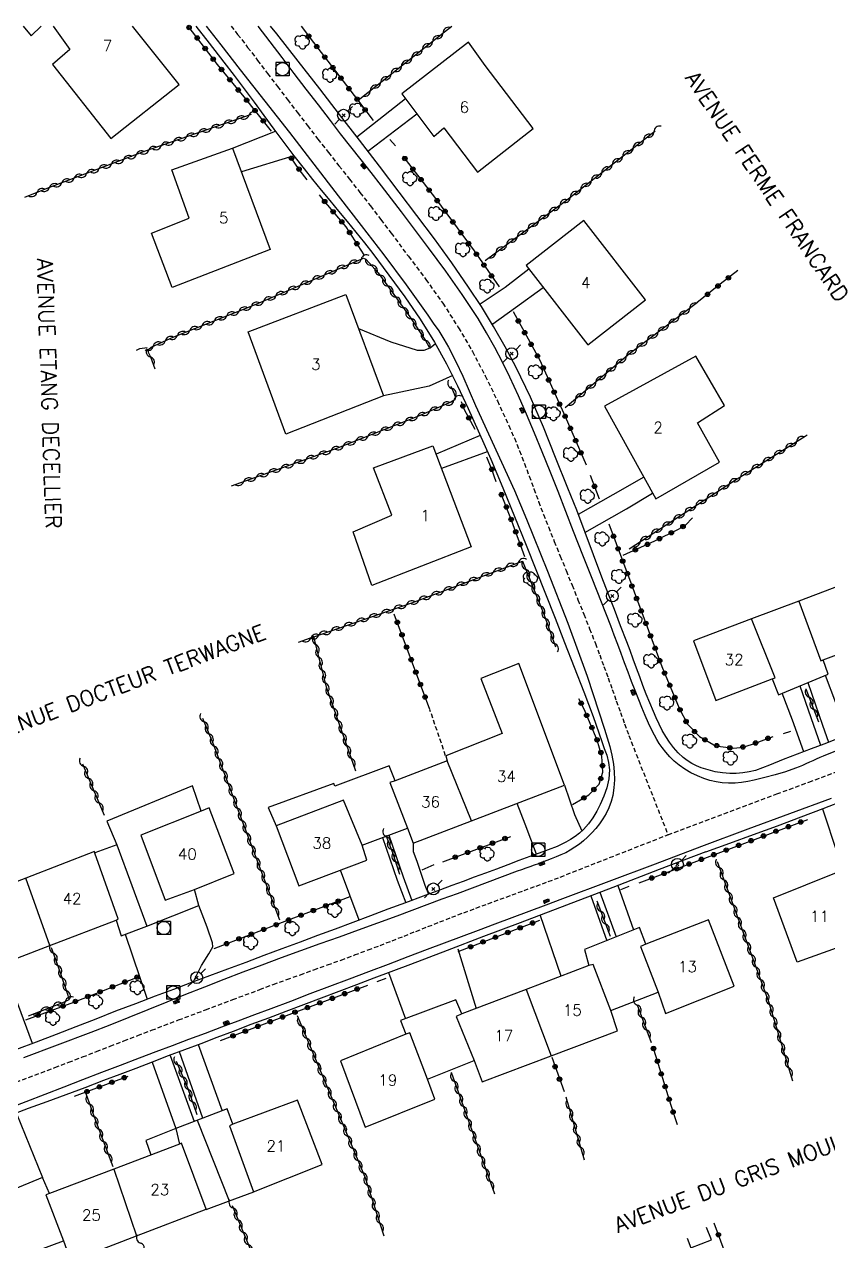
# Model space of a CAD drawing. Header units: millimetres. Extents: x 157000 to 158001, y 157000 to 158002.
# Drawn here: x 157624.8 to 157715.7, y 157862.6 to 158000.2 of the extents above; entities that cross this region are included whole.
import ezdxf
from ezdxf.enums import TextEntityAlignment as Align

# ---------------------------------------------------------------- set-up
doc = ezdxf.new("R2010")
doc.units = ezdxf.units.MM
doc.linetypes.add('DASHED', pattern=[0.75, 0.5, -0.25])
doc.layers.get('0').update_dxf_attribs({"linetype": 'CONTINUOUS'})
for name, color, linetype in [('W0001', 6, 'DASHED'), ('W0014', 7, 'CONTINUOUS'), ('W0017', 7, 'CONTINUOUS'), ('W0101', 7, 'CONTINUOUS'), ('W0104', 1, 'CONTINUOUS'), ('W0112', 1, 'DASHED'), ('W0300', 7, 'CONTINUOUS'), ('W0310', 3, 'CONTINUOUS'), ('W0323', 7, 'CONTINUOUS'), ('W0401', 7, 'CONTINUOUS'), ('W0420', 7, 'CONTINUOUS'), ('W0473', 7, 'CONTINUOUS'), ('W0989', 7, 'CONTINUOUS'), ('W0991', 7, 'CONTINUOUS'), ('W1102', 7, 'CONTINUOUS')]:
    doc.layers.add(name, color=color, linetype=linetype)
doc.styles.get("Standard").update_dxf_attribs({"font": 'romans.shx', "width": 0.85})

# ---------------------------------------------------------------- blocks, each defined once
blk = doc.blocks.new('T300')
for p, q in [((-0.8, 0.51), (-0.86, 0.34)), ((-0.86, 0.34), (-0.86, 0.17)), ((-0.86, 0.17), (-0.74, 0.06)), ((-0.69, 0.63), (-0.8, 0.51)), ((-0.8, -0.06), (-0.74, 0.06)), ((-0.74, 0.06), (-0.69, 0.11)), ((-0.57, 0.69), (-0.69, 0.63)), ((-0.46, 0.69), (-0.57, 0.69)), ((-0.29, 0.63), (-0.46, 0.69)), ((-0.29, 0.63), (-0.17, 0.74)), ((-0.23, 0.57), (-0.29, 0.63)), ((-0.17, 0.74), (-0.06, 0.8)), ((-0.06, 0.8), (0.06, 0.8)), ((0.06, 0.8), (0.23, 0.74)), ((0.23, 0.74), (0.34, 0.63)), ((0.34, 0.63), (0.4, 0.51)), ((0.46, 0.46), (0.34, 0.46)), ((0.4, 0.51), (0.4, 0.46)), ((0.57, 0.4), (0.46, 0.46)), ((0.57, 0.4), (0.69, 0.29)), ((0.69, 0.29), (0.74, 0.17)), ((0.74, 0.06), (0.69, -0.17)), ((0.74, 0.17), (0.74, 0.06)), ((-0.8, -0.17), (-0.8, -0.06)), ((-0.8, -0.23), (-0.8, -0.17)), ((-0.74, -0.34), (-0.8, -0.23)), ((-0.69, -0.4), (-0.74, -0.34)), ((-0.51, -0.46), (-0.69, -0.4)), ((-0.4, -0.46), (-0.51, -0.46)), ((-0.4, -0.46), (-0.34, -0.46)), ((-0.34, -0.46), (-0.34, -0.4)), ((-0.34, -0.51), (-0.34, -0.46)), ((-0.29, -0.63), (-0.34, -0.51)), ((-0.17, -0.74), (-0.29, -0.63)), ((-0.06, -0.8), (-0.17, -0.74)), ((0.06, -0.8), (-0.06, -0.8)), ((0.17, -0.74), (0.06, -0.8)), ((0.23, -0.69), (0.17, -0.74)), ((0.29, -0.46), (0.23, -0.46)), ((0.29, -0.63), (0.23, -0.69)), ((0.46, -0.4), (0.29, -0.46)), ((0.34, -0.51), (0.29, -0.63)), ((0.34, -0.51), (0.34, -0.46)), ((0.57, -0.34), (0.46, -0.4)), ((0.63, -0.29), (0.57, -0.34)), ((0.69, -0.17), (0.63, -0.29))]:
    blk.add_line(p, q)
blk = doc.blocks.new('T473')
for p, q in [((-0.166667, 0.166667), (0.166667, -0.166667)), ((-0.166667, -0.166667), (0.166667, 0.166667)), ((0.500001, 0.500001), (1.000002, 1.000002)), ((-1.000002, -1.000002), (-0.500001, -0.500001))]:
    blk.add_line(p, q)
blk.add_ellipse((0, 0), major_axis=(0.471405, 0.471405), ratio=1, start_param=5.4977871438, end_param=11.780972451)
blk = doc.blocks.new('T401')
for p, q in [((-0.3, 0.3), (0, 0.3)), ((-0.3, -0.25), (-0.3, 0.3)), ((-0.3, 0.15), (0, 0.15)), ((-0.3, 0), (0, 0)), ((0, 0.3), (0, -0.25)), ((-0.3, -0.15), (0, -0.15)), ((-0.3, -0.25), (-0.3, -0.3)), ((-0.3, -0.3), (0, -0.3)), ((0, -0.3), (0, -0.25))]:
    blk.add_line(p, q)
blk = doc.blocks.new('T420')
for p, q in [((0.75, 0.75), (-0.75, 0.75)), ((-0.75, 0.75), (-0.75, -0.75)), ((0.75, 0.75), (0.75, -0.75)), ((0.75, -0.75), (-0.75, -0.75))]:
    blk.add_line(p, q)
blk.add_ellipse((0, 0), major_axis=(-0.53, 0.53), ratio=1, start_param=3.926991, end_param=10.210176)
blk = doc.blocks.new('t310o')
at = {"color": 0, "linetype": 'Continuous'}
for centre, start, end in [((-0.5, 0.38), 216.8699, 323.1304), ((0.5, -0.37), 36.8699, 143.1303)]:
    blk.add_arc(centre, 0.625, start, end, dxfattribs=at)
blk = doc.blocks.new('t323o')
at = {"color": 0, "linetype": 'Continuous'}
for radius in [0.25, 0.15]:
    blk.add_circle((0, 0), radius, dxfattribs=at)

msp = doc.modelspace()

# ---------------------------------------------------------------- linework, layer by layer
at = {"layer": 'W0001'}
for points in [[(157648.15, 158000), (157648.89, 157999.06), (157650.02, 157997.59), (157651.15, 157996.12), (157652.27, 157994.64), (157653.4, 157993.17), (157654.52, 157991.69), (157655.64, 157990.22), (157656.78, 157988.75), (157657.96, 157987.23), (157659.15, 157985.71), (157660.34, 157984.2), (157661.53, 157982.69), (157662.72, 157981.18), (157663.9, 157979.66), (157665.08, 157978.13), (157666.23, 157976.59), (157668.2, 157973.97), (157670.17, 157971.34), (157672.08, 157968.66), (157673.86, 157965.9), (157675.43, 157963.21), (157676.88, 157960.45), (157678.25, 157957.65), (157679.55, 157954.83), (157680.17, 157953.42), (157680.75, 157951.99), (157681.31, 157950.56), (157681.85, 157949.12), (157682.39, 157947.68), (157682.92, 157946.24), (157683.46, 157944.8), (157684.02, 157943.37), (157684.68, 157941.73), (157685.35, 157940.08), (157686.02, 157938.44), (157686.69, 157936.8), (157687.36, 157935.15), (157688.03, 157933.51), (157688.68, 157931.86), (157689.33, 157930.2), (157689.82, 157928.91), (157690.3, 157927.61), (157690.77, 157926.31), (157691.24, 157925.01), (157691.7, 157923.71), (157692.17, 157922.41), (157692.64, 157921.11), (157693.11, 157919.8), (157697.54, 157908.58)], [(157697.54, 157908.58), (157709.84, 157913.19), (157713.48, 157914.54), (157717.13, 157915.91)], [(157623.85, 157880.61), (157626.67, 157881.67), (157628.23, 157882.26), (157629.79, 157882.86), (157631.36, 157883.46), (157632.92, 157884.07), (157634.48, 157884.67), (157636.04, 157885.27), (157637.6, 157885.88), (157639.16, 157886.48), (157642.22, 157887.64), (157645.27, 157888.79), (157648.33, 157889.94), (157651.39, 157891.08), (157652.91, 157891.65), (157654.45, 157892.21), (157655.98, 157892.76), (157657.51, 157893.31), (157659.05, 157893.87), (157660.58, 157894.42), (157662.11, 157894.99), (157663.64, 157895.56), (157664.99, 157896.07), (157666.35, 157896.6), (157667.7, 157897.13), (157669.05, 157897.66), (157670.4, 157898.19), (157671.75, 157898.72), (157673.1, 157899.25), (157674.46, 157899.77), (157675.82, 157900.28), (157677.18, 157900.78), (157678.55, 157901.28), (157679.91, 157901.78), (157681.28, 157902.28), (157682.64, 157902.78), (157684, 157903.28), (157685.36, 157903.8), (157697.54, 157908.58)]]:
    msp.add_lwpolyline(points, dxfattribs=at)
at = {"layer": 'W0014'}
for points in [[(157644.15, 158000), (157645.67, 157998.07), (157647.34, 157995.92), (157648.49, 157994.42), (157649.62, 157992.91), (157650.74, 157991.39), (157651.86, 157989.87), (157652.98, 157988.36), (157654.11, 157986.84), (157655.24, 157985.34), (157656.4, 157983.84), (157657.35, 157982.64), (157658.33, 157981.44), (157659.31, 157980.26), (157660.3, 157979.08), (157661.28, 157977.9), (157662.26, 157976.71), (157663.22, 157975.5), (157664.16, 157974.28), (157665.99, 157971.84), (157667.8, 157969.37), (157669.53, 157966.85), (157671.16, 157964.25), (157672.51, 157961.81), (157673.76, 157959.31), (157674.94, 157956.78), (157676.09, 157954.24), (157677.51, 157951.04), (157678.87, 157947.8), (157680.19, 157944.56), (157681.51, 157941.31), (157682.61, 157938.56), (157683.7, 157935.81), (157684.77, 157933.06), (157685.83, 157930.3), (157686.92, 157927.52), (157688.02, 157924.73), (157689.08, 157921.94), (157690.05, 157919.11), (157690.32, 157918.34), (157690.61, 157917.57), (157690.83, 157916.76), (157690.92, 157915.93), (157690.84, 157914.9), (157690.61, 157913.9), (157690.28, 157912.94), (157689.89, 157912), (157689.5, 157911.24), (157689.05, 157910.51), (157688.54, 157909.82), (157687.98, 157909.18), (157687.52, 157908.76), (157687.03, 157908.38), (157686.52, 157908.04), (157685.98, 157907.73), (157685, 157907.25), (157683.99, 157906.86), (157682.96, 157906.5), (157681.94, 157906.13), (157680.68, 157905.65), (157679.42, 157905.17), (157678.16, 157904.7), (157676.9, 157904.23), (157675.63, 157903.77), (157674.37, 157903.3), (157673.1, 157902.84), (157671.84, 157902.37), (157669.85, 157901.63), (157667.86, 157900.89), (157665.88, 157900.15), (157663.89, 157899.4), (157661.91, 157898.66), (157659.92, 157897.92), (157657.93, 157897.18), (157655.95, 157896.44), (157653.9, 157895.67), (157651.85, 157894.91), (157649.81, 157894.15), (157647.76, 157893.39), (157645.71, 157892.63), (157643.67, 157891.87), (157641.62, 157891.1), (157639.58, 157890.33), (157637.34, 157889.48), (157635.09, 157888.62), (157632.85, 157887.75), (157630.61, 157886.88), (157628.37, 157886.01), (157626.13, 157885.15), (157623.88, 157884.29)], [(157645.33, 158000), (157646.99, 157997.86), (157649.19, 157995.05), (157651.97, 157991.5), (157654.75, 157987.95), (157657.52, 157984.39), (157660.27, 157980.82), (157662.84, 157977.47), (157665.41, 157974.12), (157667.94, 157970.74), (157670.4, 157967.31), (157671.01, 157966.42), (157671.62, 157965.53), (157672.2, 157964.62), (157672.74, 157963.68), (157673.57, 157962.07), (157674.33, 157960.42), (157675.05, 157958.76), (157675.79, 157957.11), (157677.26, 157953.91), (157678.73, 157950.71), (157680.18, 157947.5), (157681.56, 157944.26)], [(157707.29, 157914.76), (157706.58, 157914.59), (157705.86, 157914.47), (157705.12, 157914.41), (157704.39, 157914.41), (157703.68, 157914.46), (157702.98, 157914.57), (157702.28, 157914.73), (157701.6, 157914.95), (157700.86, 157915.24), (157700.14, 157915.59), (157699.44, 157915.99), (157698.79, 157916.45), (157698.25, 157916.89), (157697.76, 157917.38), (157697.31, 157917.9), (157696.88, 157918.44), (157696.56, 157918.89), (157696.28, 157919.36), (157696.01, 157919.84), (157695.76, 157920.33), (157695.35, 157921.19), (157694.96, 157922.07), (157694.6, 157922.96), (157694.24, 157923.84), (157693.83, 157924.88), (157693.43, 157925.92), (157693.03, 157926.96), (157692.64, 157928.01), (157692.25, 157929.05), (157691.86, 157930.1), (157691.47, 157931.15), (157691.07, 157932.19), (157690.03, 157934.86), (157688.98, 157937.53), (157687.93, 157940.2), (157686.87, 157942.87), (157685.99, 157945.12), (157685.11, 157947.38), (157684.23, 157949.63), (157683.32, 157951.87), (157682.44, 157953.99), (157681.56, 157956.11), (157680.64, 157958.21), (157679.67, 157960.29), (157678.83, 157961.99), (157677.96, 157963.67), (157677.04, 157965.33), (157676.07, 157966.95), (157674.29, 157969.66), (157672.41, 157972.3), (157670.48, 157974.91), (157668.55, 157977.5), (157667.43, 157978.99), (157666.29, 157980.48), (157665.14, 157981.95), (157663.99, 157983.43), (157662.84, 157984.89), (157661.68, 157986.36), (157660.53, 157987.83), (157659.39, 157989.31), (157658.02, 157991.09), (157656.65, 157992.87), (157655.29, 157994.65), (157653.93, 157996.43), (157652.57, 157998.22), (157651.21, 157999.99), (157651.2, 158000)], [(157707.43, 157915.85), (157706.71, 157915.68), (157705.99, 157915.56), (157705.25, 157915.5), (157704.52, 157915.5), (157703.69, 157915.56), (157702.88, 157915.7), (157702.08, 157915.9), (157701.3, 157916.16), (157700.76, 157916.38), (157700.23, 157916.65), (157699.72, 157916.96), (157699.25, 157917.32), (157698.69, 157917.85), (157698.18, 157918.44), (157697.73, 157919.06), (157697.3, 157919.69), (157696.9, 157920.37), (157696.54, 157921.08), (157696.2, 157921.8), (157695.89, 157922.52), (157695.47, 157923.49), (157695.08, 157924.46), (157694.7, 157925.44), (157694.34, 157926.43), (157693.98, 157927.42), (157693.62, 157928.41), (157693.26, 157929.39), (157692.89, 157930.38), (157692.19, 157932.21), (157691.49, 157934.04), (157690.79, 157935.87), (157690.08, 157937.71), (157689.13, 157940.23), (157688.18, 157942.75), (157687.22, 157945.27), (157686.23, 157947.77), (157684.84, 157951.21), (157683.45, 157954.64), (157681.99, 157958.05), (157680.39, 157961.4), (157679.14, 157963.74), (157677.82, 157966.03), (157676.44, 157968.28), (157675, 157970.5), (157673.12, 157973.24), (157671.15, 157975.93), (157669.15, 157978.58), (157667.14, 157981.23), (157664.92, 157984.17), (157662.68, 157987.09), (157660.42, 157990), (157658.17, 157992.91), (157655.74, 157996.02), (157653.31, 157999.12), (157652.62, 158000)], [(157681.56, 157944.26), (157683.93, 157938.38), (157686.23, 157932.48), (157688.39, 157926.52), (157690.38, 157920.5), (157690.68, 157919.53), (157690.97, 157918.56), (157691.21, 157917.57), (157691.38, 157916.56), (157691.45, 157915.68), (157691.48, 157914.79), (157691.43, 157913.9), (157691.3, 157913.02), (157691.11, 157912.32), (157690.85, 157911.64), (157690.54, 157910.99), (157690.18, 157910.36), (157689.8, 157909.8), (157689.38, 157909.28), (157688.92, 157908.79), (157688.45, 157908.32), (157687.99, 157907.91), (157687.52, 157907.52), (157687.02, 157907.16), (157686.5, 157906.83), (157685.98, 157906.54), (157685.43, 157906.3), (157684.88, 157906.07), (157684.32, 157905.85), (157683.85, 157905.66), (157683.37, 157905.48), (157682.9, 157905.3), (157682.42, 157905.13), (157681.94, 157904.96), (157681.46, 157904.79), (157680.98, 157904.62), (157680.5, 157904.45), (157678.8, 157903.82), (157677.1, 157903.18), (157675.39, 157902.55), (157673.69, 157901.91), (157671.99, 157901.28), (157670.29, 157900.64), (157668.59, 157900.01), (157666.88, 157899.38), (157664.71, 157898.59), (157662.53, 157897.8), (157660.35, 157897.01), (157658.17, 157896.23), (157655.99, 157895.44), (157653.81, 157894.65), (157651.63, 157893.85), (157649.46, 157893.03), (157647.31, 157892.2), (157645.16, 157891.36), (157643.01, 157890.51), (157640.87, 157889.64), (157638.73, 157888.78), (157636.58, 157887.92), (157634.44, 157887.07), (157632.29, 157886.23), (157628.49, 157884.79), (157624.69, 157883.36)], [(157737.91, 157927.48), (157736.52, 157926.94), (157735.13, 157926.4), (157733.74, 157925.87), (157732.34, 157925.34), (157730.56, 157924.66), (157728.77, 157923.98), (157726.98, 157923.3), (157725.19, 157922.62), (157723.76, 157922.08), (157722.32, 157921.54), (157720.89, 157921), (157719.45, 157920.45), (157718.02, 157919.91), (157716.58, 157919.37), (157715.15, 157918.83), (157713.72, 157918.28), (157712.14, 157917.68), (157710.57, 157917.07), (157709, 157916.46), (157707.43, 157915.85)], [(157716.49, 157918.02), (157715.09, 157917.47), (157714.69, 157917.3), (157714.3, 157917.13), (157713.91, 157916.95), (157713.53, 157916.77), (157713.14, 157916.59), (157712.75, 157916.42), (157712.36, 157916.26), (157711.96, 157916.1), (157710.81, 157915.71), (157709.65, 157915.36), (157708.47, 157915.04), (157707.29, 157914.76)], [(157701.83, 157906.64), (157704.53, 157907.61), (157707.22, 157908.59), (157709.91, 157909.59), (157712.59, 157910.6), (157715.1, 157911.55), (157717.61, 157912.52)], [(157706.61, 157909.24), (157711.31, 157910.97), (157716.01, 157912.72)], [(157622.85, 157877.6), (157624.99, 157878.42), (157627.12, 157879.25), (157629.26, 157880.07), (157631.39, 157880.9), (157633.53, 157881.73), (157635.66, 157882.55), (157637.8, 157883.37), (157639.66, 157884.07), (157641.52, 157884.77), (157643.38, 157885.47), (157645.24, 157886.16), (157647.1, 157886.86), (157648.96, 157887.55), (157650.82, 157888.25), (157652.68, 157888.95), (157654.89, 157889.78), (157657.1, 157890.62), (157659.31, 157891.45), (157661.52, 157892.29), (157663.73, 157893.13), (157665.94, 157893.96), (157668.15, 157894.8), (157670.36, 157895.63), (157672.28, 157896.35), (157674.19, 157897.07), (157676.1, 157897.78), (157678.01, 157898.5), (157679.92, 157899.21), (157681.84, 157899.93), (157683.75, 157900.64), (157685.66, 157901.36), (157690.9, 157903.33), (157696.14, 157905.3), (157701.37, 157907.27), (157706.61, 157909.24)], [(157701.81, 157906.64), (157696.56, 157904.64), (157691.31, 157902.63), (157686.06, 157900.63), (157680.81, 157898.63), (157676.69, 157897.06), (157672.56, 157895.49), (157668.43, 157893.93), (157664.3, 157892.36), (157662.31, 157891.61), (157660.32, 157890.86), (157658.33, 157890.11), (157656.34, 157889.36), (157654.35, 157888.61), (157652.36, 157887.86), (157650.37, 157887.11), (157648.38, 157886.35), (157646.55, 157885.66), (157644.72, 157884.96), (157642.88, 157884.26), (157641.05, 157883.57), (157639.22, 157882.87), (157637.39, 157882.17), (157635.56, 157881.47), (157633.73, 157880.78), (157631.6, 157879.98), (157629.47, 157879.19), (157627.33, 157878.4), (157625.19, 157877.62), (157623.06, 157876.82)]]:
    msp.add_lwpolyline(points, dxfattribs=at)
at = {"layer": 'W0017'}
for points in [[(157662.37, 157987.47), (157667.86, 157991.8)], [(157663.61, 157985.86), (157669.15, 157990.08)], [(157648.3, 157986.21), (157653.17, 157988.13)], [(157655.26, 157985.34), (157649.31, 157983.51)], [(157676.3, 157968.6), (157679.14, 157970.49), (157681.79, 157972.57)], [(157677.74, 157966.32), (157680.31, 157968.17), (157683.44, 157970.45)], [(157662.55, 157965.82), (157666.19, 157964.31), (157669.17, 157963.36), (157669.99, 157963.36), (157670.67, 157963.62), (157671.24, 157964.1)], [(157673.2, 157960.49), (157670.55, 157959.29), (157665.39, 157958.18)], [(157676.32, 157953.72), (157671.32, 157951.62)], [(157677.11, 157951.87), (157671.94, 157949.99)], [(157694.8, 157949), (157691.31, 157947.02), (157687.37, 157944.79)], [(157688.15, 157942.76), (157692.86, 157945.41), (157695.8, 157947.21)], [(157717.7, 157919.8), (157716.5, 157923.51), (157715.34, 157926.6)], [(157712.9, 157917.96), (157711.6, 157921.55), (157710.43, 157924.58)], [(157712.46, 157925.42), (157713.7, 157921.82), (157714.78, 157918.69)], [(157713.35, 157925.79), (157715, 157920.95), (157715.67, 157919.03)], [(157685.83, 157914.17), (157686.97, 157910.87), (157687.8, 157909.01)], [(157682.67, 157906.4), (157681.4, 157909.76), (157680.48, 157912.12)], [(157715, 157911.5), (157716.69, 157906.4)], [(157665.28, 157908.26), (157666.92, 157903.45), (157667.9, 157900.9)], [(157665.97, 157908.52), (157667.61, 157903.83), (157668.59, 157901.16)], [(157668.73, 157907.63), (157668.72, 157906.69), (157669.16, 157905.6), (157670.05, 157902.87), (157670.48, 157901.86)], [(157662.62, 157898.93), (157660.5, 157904.57)], [(157691.87, 157902.85), (157693.66, 157897.83)], [(157688.81, 157901.68), (157690.61, 157896.6)], [(157689.84, 157902.08), (157691.7, 157897.04)], [(157643.85, 157891.93), (157644.81, 157893.8), (157645.62, 157895.11), (157646.08, 157895.91), (157646.03, 157896.36), (157645.43, 157898.12), (157644.52, 157900.58)], [(157685.45, 157892.59), (157683.1, 157899.51)], [(157636.18, 157897.33), (157638.67, 157889.99)], [(157673.77, 157895.69), (157675.85, 157888.94)], [(157622.31, 157893.99), (157624.01, 157889.51), (157625.66, 157885)], [(157665.96, 157892.99), (157667.85, 157887.78)], [(157644.44, 157884.86), (157647.13, 157877.37)], [(157641.26, 157883.64), (157643.99, 157876.18)], [(157644.96, 157876.55), (157642.3, 157884.04)], [(157639.21, 157882.86), (157641.9, 157875.39)], [(157623.9, 157877.05), (157626.81, 157869.85)]]:
    msp.add_lwpolyline(points, dxfattribs=at)
at = {"layer": 'W0101'}
for points in [[(157624.64, 158000), (157625.53, 157998.89), (157626.67, 158000)], [(157628.02, 158000), (157629.9, 157997.34), (157627.95, 157995.65), (157634.55, 157987.27), (157642.27, 157993.38)], [(157642.27, 157993.38), (157636.99, 158000)], [(157718.79, 157937.42), (157712.34, 157934.97), (157714.81, 157928.23), (157715.1, 157928.34), (157721.23, 157930.67)], [(157675.32, 157910.14), (157685.83, 157914.17), (157680.66, 157927.92), (157676.38, 157926.23), (157678.79, 157920.04), (157672.42, 157917.51), (157672.59, 157916.95)], [(157672.59, 157916.95), (157666.69, 157914.69), (157666.1, 157914.47), (157668.11, 157909.32), (157668.73, 157907.62), (157675.32, 157910.14)], [(157644.77, 157911.26), (157637.94, 157908.55), (157640.71, 157901.17), (157644, 157902.38), (157648.49, 157904.18), (157645.68, 157911.64), (157644.77, 157911.26), (157644.76, 157911.26)], [(157627.67, 157896.05), (157635.17, 157898.92), (157635.37, 157899.08), (157632.75, 157906.51), (157632.69, 157906.68), (157624.95, 157903.68)], [(157624.95, 157903.68), (157617.09, 157900.64), (157617.08, 157900.64), (157617.09, 157900.64), (157619.94, 157893.1), (157620.39, 157893.26), (157627.67, 157896.05)], [(157695.05, 157896.2), (157694.43, 157895.93), (157696.42, 157890.79), (157697.26, 157888.39), (157705.02, 157891.47), (157702.13, 157898.95), (157695.05, 157896.2), (157695.04, 157896.21)], [(157684.33, 157883.6), (157691.85, 157886.43), (157691.08, 157888.72), (157689.1, 157893.9), (157688.61, 157893.79), (157681.49, 157891.08)], [(157681.49, 157891.08), (157674.23, 157888.33), (157673.61, 157888.05), (157675.64, 157883.06), (157676.52, 157880.66), (157684.33, 157883.6)], [(157667.9, 157886.03), (157667.89, 157886.03), (157660.52, 157883.04), (157663.32, 157875.52), (157671.19, 157878.69), (157670.37, 157880.95), (157668.36, 157886.17), (157667.89, 157886.03)], [(157637.45, 157863.22), (157645.34, 157866.24), (157645.33, 157866.23), (157645.34, 157866.24), (157642.56, 157873.71), (157642.3, 157873.61), (157634.88, 157870.79)], [(157634.88, 157870.79), (157627.61, 157868.03), (157627.2, 157867.87), (157629.19, 157862.69), (157630.03, 157860.39), (157637.45, 157863.22)]]:
    msp.add_lwpolyline(points, dxfattribs=at)
for points in [[(157667.45, 157992.34), (157671.07, 157987.51), (157672.2, 157988.51), (157676.01, 157983.5), (157682.3, 157988.41), (157676.88, 157995.54), (157675, 157998.17)], [(157648.3, 157986.21), (157652.58, 157974.73), (157641.49, 157970.45), (157639.15, 157976.59), (157643.4, 157978.28), (157641.44, 157983.74)], [(157681.51, 157972.93), (157688.47, 157963.97), (157694.99, 157969.04), (157688.03, 157978)], [(157661.12, 157969.66), (157665.39, 157958.18), (157654.32, 157953.86), (157650.08, 157965.43)], [(157690.35, 157957.01), (157696.17, 157946.56), (157703.36, 157950.68), (157700.87, 157955.16), (157703.93, 157957.1), (157700.67, 157962.68)], [(157670.96, 157952.55), (157675.3, 157941.13), (157664.07, 157936.77), (157661.96, 157942.83), (157666.32, 157944.7), (157664.23, 157950.07)], [(157702.94, 157923.75), (157709.33, 157926.19), (157709.64, 157926.31), (157706.99, 157932.99), (157700.43, 157930.5)], [(157655.8, 157902.79), (157663.5, 157905.71), (157662.95, 157907.4), (157660.85, 157912.5), (157653.24, 157909.59)], [(157709.46, 157901.45), (157716.78, 157904.38), (157717.15, 157904.56), (157720.03, 157897.02), (157712.16, 157894.16)], [(157650.7, 157868.21), (157658.46, 157871.29), (157655.64, 157878.59), (157648.35, 157875.88), (157647.96, 157875.68)]]:
    msp.add_lwpolyline(points, close=True, dxfattribs=at)
at = {"layer": 'W0104'}
for points in [[(157712.34, 157934.97), (157706.99, 157932.99)], [(157709.33, 157926.19), (157710.02, 157924.41), (157715.63, 157926.72), (157715.1, 157928.34)], [(157666.69, 157914.69), (157666.01, 157916.36), (157659.87, 157914.07), (157659.76, 157914.38), (157652.35, 157911.66), (157653.24, 157909.59)], [(157644.76, 157911.26), (157643.8, 157914.1), (157634.11, 157910.13), (157635.24, 157907.43), (157632.75, 157906.52), (157632.75, 157906.51)], [(157662.95, 157907.4), (157668.11, 157909.32)], [(157635.24, 157907.43), (157638.61, 157898.24)], [(157635.17, 157898.92), (157635.72, 157897.16), (157638.62, 157898.24), (157638.61, 157898.24), (157644.52, 157900.58), (157644, 157902.38)], [(157695.04, 157896.21), (157694.33, 157898.09), (157688.09, 157895.59), (157688.61, 157893.79)], [(157691.08, 157888.72), (157696.42, 157890.79)], [(157674.23, 157888.33), (157673.57, 157889.91), (157667.31, 157887.58), (157667.9, 157886.03)], [(157670.37, 157880.95), (157675.64, 157883.06)], [(157648.35, 157875.88), (157647.7, 157877.58), (157641.9, 157875.39), (157642.3, 157873.61)], [(157641.9, 157875.39), (157638.52, 157874.02), (157639.06, 157872.38)], [(157644.31, 157876.3), (157647.92, 157867.2)], [(157627.61, 157868.03), (157626.84, 157869.85), (157620.89, 157867.37), (157621.51, 157865.77)], [(157645.33, 157866.23), (157647.84, 157867.17), (157650.72, 157868.2), (157650.7, 157868.21)], [(157699.7, 157862.97), (157700.13, 157861.87), (157702.45, 157862.79), (157701.9, 157864.19)], [(157623.92, 157860.7), (157629.19, 157862.69)]]:
    msp.add_lwpolyline(points, dxfattribs=at)
at = {"layer": 'W0112'}
msp.add_lwpolyline([(157672.4, 157917.51), (157670.63, 157922.71)], dxfattribs=at)
at = {"layer": 'W0310'}
for points in [[(157662.71, 157991.77), (157672.28, 157999.33), (157673.11, 158000)], [(157650.42, 157990), (157638.32, 157985.8), (157627.33, 157981.64), (157624.81, 157980.62)], [(157676.89, 157973.5), (157685.9, 157980.19), (157696.1, 157988.15)], [(157639.56, 157961.2), (157639.06, 157962.55), (157638.83, 157963.08), (157638.83, 157963.42), (157639.1, 157963.69), (157641.69, 157964.87), (157650.99, 157968.55), (157663.11, 157973.76), (157663.38, 157973.64), (157664.78, 157972.12), (157666.53, 157969.67), (157668.35, 157967.12), (157670.14, 157964.45), (157670.53, 157963.69)], [(157700.86, 157968.73), (157693.18, 157962.93), (157685.93, 157956.84)], [(157673, 157959.28), (157673.37, 157958.43), (157673.52, 157958.02), (157673.45, 157957.75), (157672.99, 157957.49), (157669.32, 157955.9), (157660.06, 157952.24), (157648.15, 157947.98)], [(157693.15, 157940.9), (157705.05, 157948.62), (157713.03, 157953.63), (157713.26, 157953.77)], [(157662.25, 157915.78), (157658.99, 157925.14), (157657.5, 157930.94), (157668.6, 157934.8), (157681.08, 157939.51), (157683.52, 157933.53), (157684.84, 157929.81)], [(157657.5, 157930.94), (157655.75, 157930.31)], [(157713.13, 157925.06), (157714.57, 157921.33)], [(157653.65, 157898.93), (157649.75, 157909.27), (157646.13, 157918.89), (157644.94, 157921.72)], [(157631.35, 157916.61), (157633.8, 157910.8)], [(157667.24, 157904.1), (157666.42, 157906.53), (157665.69, 157908.48)], [(157703.09, 157905.55), (157708.92, 157889.74), (157711.63, 157880.77)], [(157689.49, 157901.11), (157690.99, 157897.1)], [(157625.24, 157888.1), (157629.31, 157889.68), (157629.85, 157889.96), (157629.74, 157890.42), (157628.88, 157892.96), (157627.86, 157895.78)], [(157694.06, 157889.35), (157695.63, 157885.11)], [(157655.6, 157888.15), (157663.25, 157869.92), (157665.43, 157863.24)], [(157641.94, 157883), (157643.26, 157879.91), (157644.29, 157876.95)], [(157673.02, 157881.75), (157677.93, 157867.98)], [(157631.71, 157879.31), (157632.68, 157876.7), (157634.77, 157871.08)], [(157685.98, 157878.97), (157688.07, 157871.83)], [(157648.26, 157866.65), (157650.63, 157860.94), (157651.71, 157858.04)]]:
    msp.add_lwpolyline(points, dxfattribs=at)
at = {"layer": 'W0323'}
for points in [[(157652.73, 157988.1), (157649.62, 157991.98), (157646.6, 157995.64), (157643.78, 157999.36), (157643.27, 158000)], [(157656.06, 158000), (157657.48, 157998.13), (157662.43, 157991.66), (157664.21, 157989.34)], [(157666.11, 157987.16), (157666.72, 157986.45)], [(157667.57, 157985.3), (157671.27, 157980.51), (157675.62, 157974.58), (157678.45, 157970.52)], [(157656.74, 157982.63), (157655.84, 157983.8), (157654.95, 157985.09)], [(157663.18, 157974.14), (157661.14, 157977.29), (157658.66, 157980.24), (157658.13, 157980.91)], [(157705.44, 157972.37), (157703.45, 157970.82), (157700.85, 157968.73)], [(157680.04, 157967.73), (157683, 157962.32), (157685.92, 157955.86), (157688.3, 157950.39)], [(157637.44, 157963.35), (157637.84, 157963.54), (157638.67, 157963.66)], [(157675.74, 157954.38), (157674.53, 157956.61), (157674.18, 157957.5)], [(157678.13, 157948.48), (157677.63, 157949.86), (157677.07, 157951.25)], [(157688.75, 157949.23), (157689.76, 157946.57)], [(157681.34, 157940), (157679.89, 157944.04), (157678.62, 157947.3)], [(157692.49, 157940.17), (157696.07, 157941.79), (157698.72, 157943.12), (157699.52, 157943.57), (157700.33, 157944.39)], [(157690.86, 157943.73), (157693.33, 157937.04), (157696.85, 157927.61), (157698.81, 157922.89), (157699.74, 157921.08), (157701.09, 157919.68), (157702.71, 157918.76), (157703.48, 157918.54), (157704.99, 157918.35), (157706, 157918.49), (157707.11, 157918.82), (157709.43, 157919.7)], [(157670.6, 157922.74), (157666.6, 157933.52)], [(157686.73, 157911.99), (157687.9, 157912.66), (157688.59, 157913.08), (157689.76, 157914.31), (157690.17, 157915.67), (157690.08, 157917.45), (157689.53, 157919.28), (157688.05, 157922.79), (157687.47, 157923.96)], [(157710.61, 157920.02), (157711.42, 157920.29)], [(157694.3, 157903.16), (157713.35, 157910.32)], [(157672.08, 157905.53), (157679.77, 157908.4)], [(157669.76, 157904.62), (157671.1, 157905.2)], [(157692.22, 157902.38), (157693.17, 157902.78)], [(157646.24, 157895.73), (157654.44, 157898.87), (157661.6, 157901.58)], [(157673.82, 157895.39), (157683.06, 157898.91)], [(157624.93, 157887.64), (157630.37, 157889.67), (157637.77, 157892.57)], [(157646.96, 157885.32), (157655.82, 157888.68), (157663.59, 157891.58)], [(157664.66, 157891.99), (157665.67, 157892.38)], [(157695.8, 157884.72), (157697.87, 157878.01), (157698.57, 157875.82)], [(157684.39, 157883.45), (157685.79, 157879.54)], [(157630.46, 157879.02), (157636.53, 157881.3)], [(157706.37, 157854.92), (157702.76, 157864.66)]]:
    msp.add_lwpolyline(points, dxfattribs=at)
at = {"layer": 'W1102'}
for points in [[(157675.32, 157910.14), (157672.59, 157916.95)], [(157627.67, 157896.05), (157624.95, 157903.68)], [(157681.49, 157891.08), (157684.33, 157883.6)], [(157634.88, 157870.79), (157637.45, 157863.22)]]:
    msp.add_lwpolyline(points, dxfattribs=at)

# ---------------------------------------------------------------- block references
at = {"layer": 'W0300'}
for p in [(157656.23, 157998.18), (157659.34, 157994.42), (157662.41, 157990.49), (157668.39, 157982.75), (157671.31, 157978.8), (157674.37, 157974.71), (157677.11, 157970.6), (157682.59, 157960.9), (157684.6, 157956.17), (157686.57, 157951.58), (157688.47, 157946.84), (157690.12, 157942.02), (157692, 157937.77), (157682.04, 157937.49), (157693.84, 157932.84), (157695.65, 157928.22), (157697.43, 157923.46), (157700.02, 157919.16), (157704.63, 157917.24), (157677.13, 157906.39), (157659.88, 157900.04), (157655.08, 157897.96), (157650.4, 157896.38), (157637.56, 157891.3), (157632.88, 157889.71), (157628.02, 157887.82)]:
    msp.add_blockref('T300', p, dxfattribs=at)
at = {"layer": 'W0310'}
for p, rotation in [((157670.95, 157998.28), 38.34431008940327), ((157672.12, 157999.21), 38.34431008940327), ((157669.77, 157997.35), 38.34431008940327), ((157667.42, 157995.49), 38.34431008940327), ((157668.59, 157996.42), 38.34431008940327), ((157666.24, 157994.56), 38.34431008940327), ((157663.89, 157992.7), 38.34431008940327), ((157665.06, 157993.63), 38.34431008940327), ((157647.33, 157988.93), 199.181763080802), ((157648.74, 157989.42), 199.181763080802), ((157650.16, 157989.91), 199.181763080802), ((157643.08, 157987.45), 199.181763080802), ((157644.49, 157987.94), 199.181763080802), ((157645.91, 157988.43), 199.181763080802), ((157694.79, 157987.13), 37.94991114568604), ((157695.97, 157988.05), 37.94991114568604), ((157638.83, 157985.97), 199.181763080802), ((157640.24, 157986.46), 199.181763080802), ((157641.66, 157986.96), 199.181763080802), ((157693.61, 157986.2), 37.94991114568604), ((157636.01, 157984.92), 200.7027507736697), ((157637.42, 157985.45), 200.7027507736697), ((157691.24, 157984.36), 37.94991114568604), ((157692.43, 157985.28), 37.94991114568604), ((157631.81, 157983.33), 200.7027507736697), ((157633.21, 157983.86), 200.7027507736697), ((157634.61, 157984.39), 200.7027507736697), ((157690.06, 157983.44), 37.94991114568604), ((157629, 157982.27), 200.7027507736697), ((157630.4, 157982.8), 200.7027507736697), ((157687.69, 157981.59), 37.94991114568604), ((157688.88, 157982.51), 37.94991114568604), ((157626.2, 157981.18), 202.0606562586042), ((157627.6, 157981.74), 200.7027507736697), ((157686.51, 157980.67), 37.94991114568604), ((157684.11, 157978.87), 36.57990865164756), ((157685.32, 157979.76), 36.57990865164756), ((157682.91, 157977.97), 36.57990865164756), ((157680.5, 157976.18), 36.57990865164756), ((157681.71, 157977.08), 36.57990865164756), ((157679.3, 157975.29), 36.57990865164756), ((157662.86, 157973.65), 23.26479011387131), ((157678.09, 157974.4), 36.57990865164756), ((157660.1, 157972.47), 23.26479011387131), ((157661.48, 157973.06), 23.26479011387131), ((157664.01, 157972.95), 312.709389957407), ((157664.99, 157971.82), 305.6196459467262), ((157657.34, 157971.28), 23.26479011387131), ((157658.72, 157971.87), 23.26479011387131), ((157665.87, 157970.6), 305.6196459467262), ((157653.21, 157969.5), 23.26479011387131), ((157654.59, 157970.1), 23.26479011387131), ((157655.97, 157970.69), 23.26479011387131), ((157666.74, 157969.38), 305.3783284992072), ((157650.45, 157968.33), 21.5897632088871), ((157651.83, 157968.91), 23.26479011387131), ((157667.61, 157968.16), 305.3783284992072), ((157699.99, 157968.07), 217.0270546555028), ((157646.26, 157966.68), 21.5897632088871), ((157647.66, 157967.23), 21.5897632088871), ((157649.05, 157967.78), 21.5897632088871), ((157668.47, 157966.93), 303.8926999047951), ((157698.79, 157967.17), 217.0270546555028), ((157643.47, 157965.57), 21.5897632088871), ((157644.87, 157966.13), 21.5897632088871), ((157669.31, 157965.69), 303.8926999047951), ((157696.4, 157965.36), 217.0270546555028), ((157697.6, 157966.26), 217.0270546555028), ((157640.71, 157964.42), 24.52060683579077), ((157642.08, 157965.02), 21.5897632088871), ((157670.14, 157964.44), 297.1923521636691), ((157695.2, 157964.46), 217.0270546555028), ((157639.34, 157963.8), 24.52060683579077), ((157639.03, 157962.6), 112.3481083494943), ((157692.82, 157962.63), 220.072154882235), ((157694, 157963.55), 217.0270546555028), ((157691.67, 157961.67), 220.072154882235), ((157689.38, 157959.73), 220.072154882235), ((157690.53, 157960.7), 220.072154882235), ((157673.11, 157959.03), 293.481390683577), ((157688.23, 157958.77), 220.072154882235), ((157671.98, 157957.05), 203.4094018919055), ((157673.33, 157957.68), 209.7580922202876), ((157687.08, 157957.8), 220.072154882235), ((157669.22, 157955.86), 201.5694397071588), ((157670.6, 157956.45), 203.4094018919055), ((157666.43, 157954.76), 201.5694397071588), ((157667.83, 157955.31), 201.5694397071588), ((157662.25, 157953.1), 201.5694397071588), ((157663.64, 157953.65), 201.5694397071588), ((157665.04, 157954.21), 201.5694397071588), ((157712.09, 157953.04), 32.13625855558642), ((157658.04, 157951.52), 199.6746412230688), ((157659.45, 157952.02), 199.6746412230688), ((157660.85, 157952.55), 201.5694397071588), ((157709.55, 157951.45), 32.13625855558642), ((157710.82, 157952.24), 32.13625855558642), ((157655.21, 157950.51), 199.6746412230688), ((157656.63, 157951.01), 199.6746412230688), ((157708.28, 157950.65), 32.13625855558642), ((157650.98, 157948.99), 199.6746412230688), ((157652.39, 157949.5), 199.6746412230688), ((157653.8, 157950), 199.6746412230688), ((157705.74, 157949.05), 32.13625855558642), ((157707.01, 157949.85), 32.13625855558642), ((157649.56, 157948.49), 199.6746412230688), ((157703.22, 157947.43), 32.9710519756742), ((157704.47, 157948.25), 32.9710519756742), ((157701.96, 157946.61), 32.9710519756742), ((157699.44, 157944.98), 32.9710519756742), ((157700.7, 157945.8), 32.9710519756742), ((157696.92, 157943.35), 32.9710519756742), ((157698.18, 157944.17), 32.9710519756742), ((157694.41, 157941.72), 32.9710519756742), ((157695.66, 157942.53), 32.9710519756742), ((157680.62, 157939.34), 20.66009586938317), ((157676.41, 157937.75), 20.66009586938317), ((157677.81, 157938.28), 20.66009586938317), ((157679.22, 157938.81), 20.66009586938317), ((157681.46, 157938.57), 292.173647282798), ((157673.6, 157936.69), 20.66009586938317), ((157675.01, 157937.22), 20.66009586938317), ((157682.03, 157937.18), 292.173647282798), ((157669.39, 157935.1), 20.66009586938317), ((157670.8, 157935.63), 20.66009586938317), ((157672.2, 157936.16), 20.66009586938317), ((157682.59, 157935.79), 292.173647282798), ((157666.57, 157934.1), 19.18000958117756), ((157667.98, 157934.59), 19.18000958117756), ((157683.16, 157934.4), 292.173647282798), ((157662.32, 157932.62), 19.18000958117756), ((157663.73, 157933.11), 19.18000958117756), ((157665.15, 157933.6), 19.18000958117756), ((157683.7, 157933.01), 289.5706903679752), ((157658.07, 157931.14), 19.18000958117756), ((157659.48, 157931.63), 19.18000958117756), ((157660.9, 157932.13), 19.18000958117756), ((157684.2, 157931.59), 289.5706903679752), ((157657.16, 157930.82), 199.9338503738741), ((157657.73, 157930.07), 104.4186577408954), ((157684.71, 157930.18), 289.5706903679752), ((157658.1, 157928.62), 104.4186577408954), ((157658.47, 157927.16), 104.4186577408954), ((157658.85, 157925.71), 104.4186577408954), ((157659.29, 157924.28), 109.2032369801807), ((157713.49, 157924.13), 291.0694134768333), ((157659.79, 157922.86), 109.2032369801807), ((157714.03, 157922.73), 291.0694134768333), ((157645.1, 157921.36), 112.8010616596692), ((157660.28, 157921.45), 109.2032369801807), ((157645.68, 157919.97), 112.8010616596692), ((157660.77, 157920.03), 109.2032369801807), ((157646.25, 157918.59), 110.5984194072651), ((157661.27, 157918.62), 109.2032369801807), ((157646.78, 157917.18), 110.5984194072651), ((157661.76, 157917.2), 109.2032369801807), ((157631.47, 157916.32), 292.8909998503605), ((157647.3, 157915.78), 110.5984194072651), ((157632.05, 157914.94), 292.8909998503605), ((157647.83, 157914.37), 110.5984194072651), ((157632.64, 157913.56), 292.8909998503605), ((157648.36, 157912.97), 110.5984194072651), ((157633.22, 157912.18), 292.8909998503605), ((157648.89, 157911.57), 110.5984194072651), ((157649.41, 157910.16), 110.5984194072651), ((157649.94, 157908.76), 110.6653568860267), ((157650.47, 157907.35), 110.6653568860267), ((157665.74, 157908.34), 110.4104852053628), ((157651, 157905.95), 110.6653568860267), ((157666.26, 157906.94), 110.4104852053628), ((157651.53, 157904.55), 110.6653568860267), ((157666.76, 157905.52), 108.8016819400607), ((157703.34, 157904.87), 290.2411532954891), ((157652.06, 157903.14), 110.6653568860267), ((157703.86, 157903.47), 290.2411532954891), ((157652.59, 157901.74), 110.6653568860267), ((157704.38, 157902.06), 290.2411532954891), ((157653.12, 157900.34), 110.6653568860267), ((157704.9, 157900.65), 290.2411532954891), ((157689.94, 157899.91), 290.4714434901986), ((157705.41, 157899.24), 290.2411532954891), ((157690.46, 157898.5), 290.4714434901986), ((157705.93, 157897.84), 290.2411532954891), ((157706.45, 157896.43), 290.2411532954891), ((157628.07, 157895.2), 109.9031301265867), ((157706.97, 157895.02), 290.2411532954891), ((157628.58, 157893.79), 109.9031301265867), ((157707.49, 157893.61), 290.2411532954891), ((157629.08, 157892.37), 108.6513113708778), ((157708.01, 157892.21), 290.2411532954891), ((157629.56, 157890.95), 108.6513113708778), ((157708.53, 157890.8), 290.2411532954891), ((157629.43, 157889.75), 26.94645236059967), ((157694.07, 157889.33), 290.2667949195375), ((157709.03, 157889.39), 286.8371832109112), ((157626.64, 157888.64), 21.3695583203925), ((157628.04, 157889.19), 21.3695583203925), ((157694.59, 157887.93), 290.2667949195375), ((157709.46, 157887.95), 286.8371832109112), ((157656.1, 157886.95), 292.7770090628202), ((157695.11, 157886.52), 290.2667949195375), ((157709.9, 157886.51), 286.8371832109112), ((157656.68, 157885.57), 292.7770090628202), ((157710.33, 157885.08), 286.8371832109112), ((157657.26, 157884.19), 292.7770090628202), ((157710.76, 157883.64), 286.8371832109112), ((157642.13, 157882.55), 293.1314208147604), ((157657.84, 157882.81), 292.7770090628202), ((157642.72, 157881.17), 293.1314208147604), ((157658.42, 157881.42), 292.7770090628202), ((157711.2, 157882.21), 286.8371832109112), ((157643.3, 157879.78), 289.1519760493654), ((157659, 157880.04), 292.7770090628202), ((157673.39, 157880.7), 289.6437802724586), ((157643.79, 157878.37), 289.1519760493654), ((157659.58, 157878.66), 292.7770090628202), ((157673.89, 157879.29), 289.6437802724586), ((157632.16, 157878.11), 290.3002190921646), ((157660.16, 157877.27), 292.7770090628202), ((157674.4, 157877.87), 289.6437802724586), ((157686.39, 157877.59), 286.2661132974541), ((157632.68, 157876.7), 290.3002190921646), ((157660.74, 157875.89), 292.7770090628202), ((157674.9, 157876.46), 289.6437802724586), ((157686.81, 157876.15), 286.2661132974541), ((157633.2, 157875.29), 290.4163351313868), ((157661.32, 157874.51), 292.7770090628202), ((157675.41, 157875.05), 289.6437802724586), ((157687.23, 157874.71), 286.2661132974541), ((157633.72, 157873.89), 290.4163351313868), ((157661.9, 157873.12), 292.7770090628202), ((157675.91, 157873.63), 289.6437802724586), ((157687.65, 157873.27), 286.2661132974541), ((157634.25, 157872.48), 290.4163351313868), ((157662.48, 157871.74), 292.7770090628202), ((157676.41, 157872.22), 289.6437802724586), ((157663.07, 157870.36), 292.7770090628202), ((157676.92, 157870.81), 289.6437802724586), ((157663.57, 157868.95), 288.0625247704414), ((157677.42, 157869.4), 289.6437802724586), ((157664.03, 157867.52), 288.0625247704414), ((157648.37, 157866.39), 292.5045059077455), ((157664.5, 157866.09), 288.0625247704414), ((157648.94, 157865.01), 292.5045059077455), ((157664.96, 157864.67), 288.0625247704414), ((157649.52, 157863.62), 292.5045059077455), ((157637.89, 157862.42), 290.5737926120127), ((157650.09, 157862.24), 292.5045059077455)]:
    msp.add_blockref('t310o', p, dxfattribs=dict(at, rotation=rotation))
at = {"layer": 'W0323'}
for p, rotation in [((157643.4, 157999.84), 128.259560451567), ((157644.32, 157998.65), 127.2086460048285), ((157656.92, 157998.87), 307.2735953280581), ((157645.22, 157997.46), 127.2086460048285), ((157657.83, 157997.68), 307.4309826235158), ((157646.13, 157996.26), 127.2086460048285), ((157658.74, 157996.49), 307.4309826235158), ((157647.06, 157995.09), 129.4346397719565), ((157659.65, 157995.3), 307.4309826235158), ((157648.01, 157993.93), 129.4346397719565), ((157660.56, 157994.11), 307.4309826235158), ((157648.96, 157992.77), 129.4346397719565), ((157661.47, 157992.92), 307.4309826235158), ((157662.39, 157991.73), 307.4309826235158), ((157649.91, 157991.61), 128.7713730240064), ((157650.85, 157990.44), 128.7713730240064), ((157663.3, 157990.53), 307.4035232251267), ((157651.79, 157989.27), 128.7713730240064), ((157654.98, 157985.05), 124.4578718965276), ((157667.79, 157985.02), 307.6356154183553), ((157655.83, 157983.82), 124.4578718965276), ((157668.7, 157983.83), 307.6356154183553), ((157669.62, 157982.64), 307.6356154183553), ((157670.53, 157981.46), 307.6356154183553), ((157658.73, 157980.16), 130.0607844577458), ((157671.45, 157980.26), 306.3371608549638), ((157659.69, 157979.01), 130.0607844577458), ((157672.33, 157979.06), 306.3371608549638), ((157660.66, 157977.87), 130.0607844577458), ((157661.55, 157976.66), 122.8343379424439), ((157673.22, 157977.85), 306.3371608549638), ((157674.11, 157976.64), 306.3371608549638), ((157662.36, 157975.4), 122.8343379424439), ((157675, 157975.43), 306.3371608549638), ((157675.88, 157974.21), 304.7632938526002), ((157676.73, 157972.98), 304.7632938526002), ((157677.59, 157971.75), 304.7632938526002), ((157704.37, 157971.54), 217.9273295694215), ((157702.02, 157969.67), 218.759219354613), ((157703.19, 157970.61), 218.759219354613), ((157680.62, 157966.66), 298.6519966140655), ((157681.34, 157965.34), 298.6519966140655), ((157682.06, 157964.02), 298.6519966140655), ((157682.78, 157962.71), 298.6519966140655), ((157683.43, 157961.36), 294.3857824232317), ((157684.05, 157959.99), 294.3857824232317), ((157684.67, 157958.62), 294.3857824232317), ((157674.36, 157957.04), 111.3657510078292), ((157685.29, 157957.26), 294.3857824232317), ((157685.91, 157955.89), 294.3857824232317), ((157675.02, 157955.7), 118.504142924332), ((157686.51, 157954.52), 293.4686730284063), ((157687.1, 157953.14), 293.4686730284063), ((157687.7, 157951.76), 293.4686730284063), ((157677.62, 157949.89), 111.9365072519211), ((157689.23, 157947.97), 290.7189308912441), ((157678.72, 157947.02), 111.2759142087052), ((157679.27, 157945.63), 111.2759142087052), ((157679.81, 157944.23), 111.2759142087052), ((157680.33, 157942.82), 109.8280130348084), ((157691.38, 157942.32), 290.2645379424956), ((157697.92, 157942.72), 26.55640536749107), ((157699.24, 157943.42), 29.47352307082074), ((157680.83, 157941.41), 109.8280130348084), ((157691.9, 157940.91), 290.2645379424956), ((157693.85, 157940.79), 24.43309850981604), ((157695.22, 157941.41), 24.43309850981604), ((157696.58, 157942.05), 26.55640536749107), ((157692.42, 157939.5), 290.2645379424956), ((157692.94, 157938.1), 290.2645379424956), ((157693.46, 157936.69), 290.4621123357936), ((157693.99, 157935.29), 290.4621123357936), ((157694.51, 157933.88), 290.4621123357936), ((157666.94, 157932.59), 110.3728300512765), ((157667.47, 157931.18), 110.3728300512765), ((157695.04, 157932.47), 290.4621123357936), ((157667.99, 157929.78), 110.3728300512765), ((157695.56, 157931.07), 290.4621123357936), ((157696.09, 157929.66), 290.4621123357936), ((157668.51, 157928.37), 110.3728300512765), ((157696.61, 157928.26), 290.4621123357936), ((157669.03, 157926.96), 110.3728300512765), ((157697.16, 157926.86), 292.5023423992888), ((157669.55, 157925.56), 110.3728300512765), ((157697.74, 157925.48), 292.5023423992888), ((157670.08, 157924.15), 110.3728300512765), ((157687.73, 157923.44), 116.194525433912), ((157698.31, 157924.09), 292.5023423992888), ((157688.35, 157922.07), 112.7949106897955), ((157698.9, 157922.71), 297.432531251228), ((157688.94, 157920.69), 112.7949106897955), ((157699.59, 157921.38), 297.432531251228), ((157700.55, 157920.24), 313.8138783587447), ((157689.52, 157919.31), 112.7949106897955), ((157701.72, 157919.32), 330.3888531907584), ((157707.44, 157918.95), 20.69159852886483), ((157708.85, 157919.48), 20.69159852886483), ((157689.96, 157917.87), 106.935004340891), ((157703.05, 157918.66), 343.9472539309488), ((157704.53, 157918.41), 352.8047108577581), ((157706.01, 157918.5), 16.43416320496322), ((157690.14, 157916.39), 92.86240522541081), ((157689.94, 157914.93), 73.05077576616793), ((157689.17, 157913.69), 46.50932627172908), ((157688.03, 157912.74), 31.53342289608756), ((157711.15, 157909.49), 20.60876946152838), ((157712.55, 157910.02), 20.60876946152838), ((157679.11, 157908.16), 20.51438626239651), ((157706.94, 157907.91), 20.60876946152838), ((157708.34, 157908.44), 20.60876946152838), ((157709.74, 157908.97), 20.60876946152838), ((157674.89, 157906.58), 20.51438626239651), ((157676.3, 157907.1), 20.51438626239651), ((157677.7, 157907.63), 20.51438626239651), ((157704.13, 157906.85), 20.60876946152838), ((157705.53, 157907.38), 20.60876946152838), ((157673.49, 157906.05), 20.51438626239651), ((157699.92, 157905.27), 20.60876946152838), ((157701.32, 157905.8), 20.60876946152838), ((157702.72, 157906.33), 20.60876946152838), ((157695.7, 157903.69), 20.60876946152838), ((157697.11, 157904.21), 20.60876946152838), ((157698.51, 157904.74), 20.60876946152838), ((157660.26, 157901.07), 20.72783037422886), ((157656.05, 157899.48), 20.72783037422886), ((157657.45, 157900.01), 20.72783037422886), ((157658.86, 157900.54), 20.72783037422886), ((157653.25, 157898.41), 20.92790705529475), ((157654.65, 157898.95), 20.72783037422886), ((157682.23, 157898.6), 20.89776549875008), ((157649.04, 157896.81), 20.92790705529475), ((157650.44, 157897.34), 20.92790705529475), ((157651.84, 157897.88), 20.92790705529475), ((157678.03, 157896.99), 20.89776549875008), ((157679.43, 157897.53), 20.89776549875008), ((157680.83, 157898.06), 20.89776549875008), ((157647.64, 157896.27), 20.92790705529475), ((157675.23, 157895.92), 20.89776549875008), ((157676.63, 157896.46), 20.89776549875008), ((157634.74, 157891.38), 21.41467955312804), ((157636.14, 157891.93), 21.41467955312804), ((157637.53, 157892.48), 21.41467955312804), ((157631.95, 157890.29), 21.41467955312804), ((157633.34, 157890.83), 21.41467955312804), ((157659.59, 157890.09), 20.42584614231074), ((157660.99, 157890.61), 20.42584614231074), ((157662.4, 157891.14), 20.42584614231074), ((157627.74, 157888.69), 20.38859184309532), ((157629.15, 157889.21), 20.38859184309532), ((157630.55, 157889.74), 21.41467955312804), ((157655.37, 157888.52), 20.81301016210702), ((157656.78, 157889.04), 20.42584614231074), ((157658.18, 157889.57), 20.42584614231074), ((157626.33, 157888.17), 20.38859184309532), ((157652.57, 157887.45), 20.81301016210702), ((157653.97, 157887.98), 20.81301016210702), ((157648.36, 157885.85), 20.81301016210702), ((157649.76, 157886.38), 20.81301016210702), ((157651.17, 157886.92), 20.81301016210702), ((157695.9, 157884.41), 287.1651295753817), ((157696.34, 157882.98), 287.1651295753817), ((157684.78, 157882.36), 289.7698053807876), ((157634.67, 157880.6), 20.562243378276), ((157636.07, 157881.12), 20.562243378276), ((157685.28, 157880.95), 289.7698053807876), ((157696.78, 157881.54), 287.1651295753817), ((157631.86, 157879.54), 20.562243378276), ((157633.26, 157880.07), 20.562243378276), ((157697.22, 157880.11), 287.1651295753817), ((157697.67, 157878.68), 287.1651295753817), ((157698.12, 157877.24), 287.6435041617124), ((157703.24, 157863.36), 110.3333740353382)]:
    msp.add_blockref('t323o', p, dxfattribs=dict(at, rotation=rotation))
at = {"layer": 'W0401'}
for p, rotation in [((157663.24, 157984.27), 38.2184227659204), ((157681.18, 157956.62), 23.17408417551024), ((157693.72, 157924.73), 21.54082202042011), ((157683.23, 157905.46), 110.3038567756415), ((157683.84, 157900.95), 290.5375771976173), ((157641.91, 157889.83), 111.9376926666219), ((157647.64, 157887.19), 290.4755249290077)]:
    msp.add_blockref('T401', p, dxfattribs=dict(at, rotation=rotation))
at = {"layer": 'W0420'}
for p in [(157653.95, 157995.13), (157682.93, 157956.38), (157682.86, 157906.87), (157640.53, 157898.04), (157641.61, 157890.75)]:
    msp.add_blockref('T420', p, dxfattribs=at)
at = {"layer": 'W0473'}
for p in [(157660.86, 157989.92), (157679.87, 157962.95), (157691.24, 157935.56), (157698.61, 157905.22), (157671.02, 157902.46), (157644.27, 157892.42)]:
    msp.add_blockref('T473', p, dxfattribs=at)

# ---------------------------------------------------------------- texts
at = {"layer": 'W0989'}
for s, rotation, p in [('AVENUE FERME FRANCARD', 304.0803, (157699.39, 157994.15)), ('AVENUE ETANG DECELLIER', 271.9035, (157626.21, 157973.73)), ('AVENUE DOCTEUR TERWAGNE', 20.6172, (157620.51, 157918.83)), ('AVENUE DU GRIS MOULIN', 20.5668, (157691.88, 157863.55))]:
    msp.add_text(s, height=1.75, rotation=rotation, dxfattribs=at).set_placement(p)
at = {"layer": 'W0991'}
for s, p in [('7', (157634.18, 157997.78)), ('6', (157674.52, 157990.83)), ('5', (157647.32, 157978.33)), ('4', (157688.25, 157970.98)), ('3', (157657.74, 157961.76)), ('2', (157696.42, 157954.62)), ('1', (157670.1, 157944.66)), ('32', (157705.02, 157928.37)), ('34', (157679.28, 157915.18)), ('36', (157670.7, 157912.29)), ('38', (157658.41, 157907.64)), ('40', (157643.2, 157906.4)), ('42', (157630.17, 157901.36)), ('11', (157714.68, 157899.36)), ('13', (157699.74, 157893.67)), ('15', (157686.73, 157888.75)), ('17', (157678.98, 157885.87)), ('19', (157665.87, 157880.84)), ('21', (157653.22, 157873.4)), ('23', (157640.09, 157868.46)), ('25', (157632.36, 157865.59))]:
    msp.add_text(s, height=1.25, dxfattribs=at).set_placement(p, align=Align.MIDDLE_CENTER)

doc.saveas('drawing.dxf')
